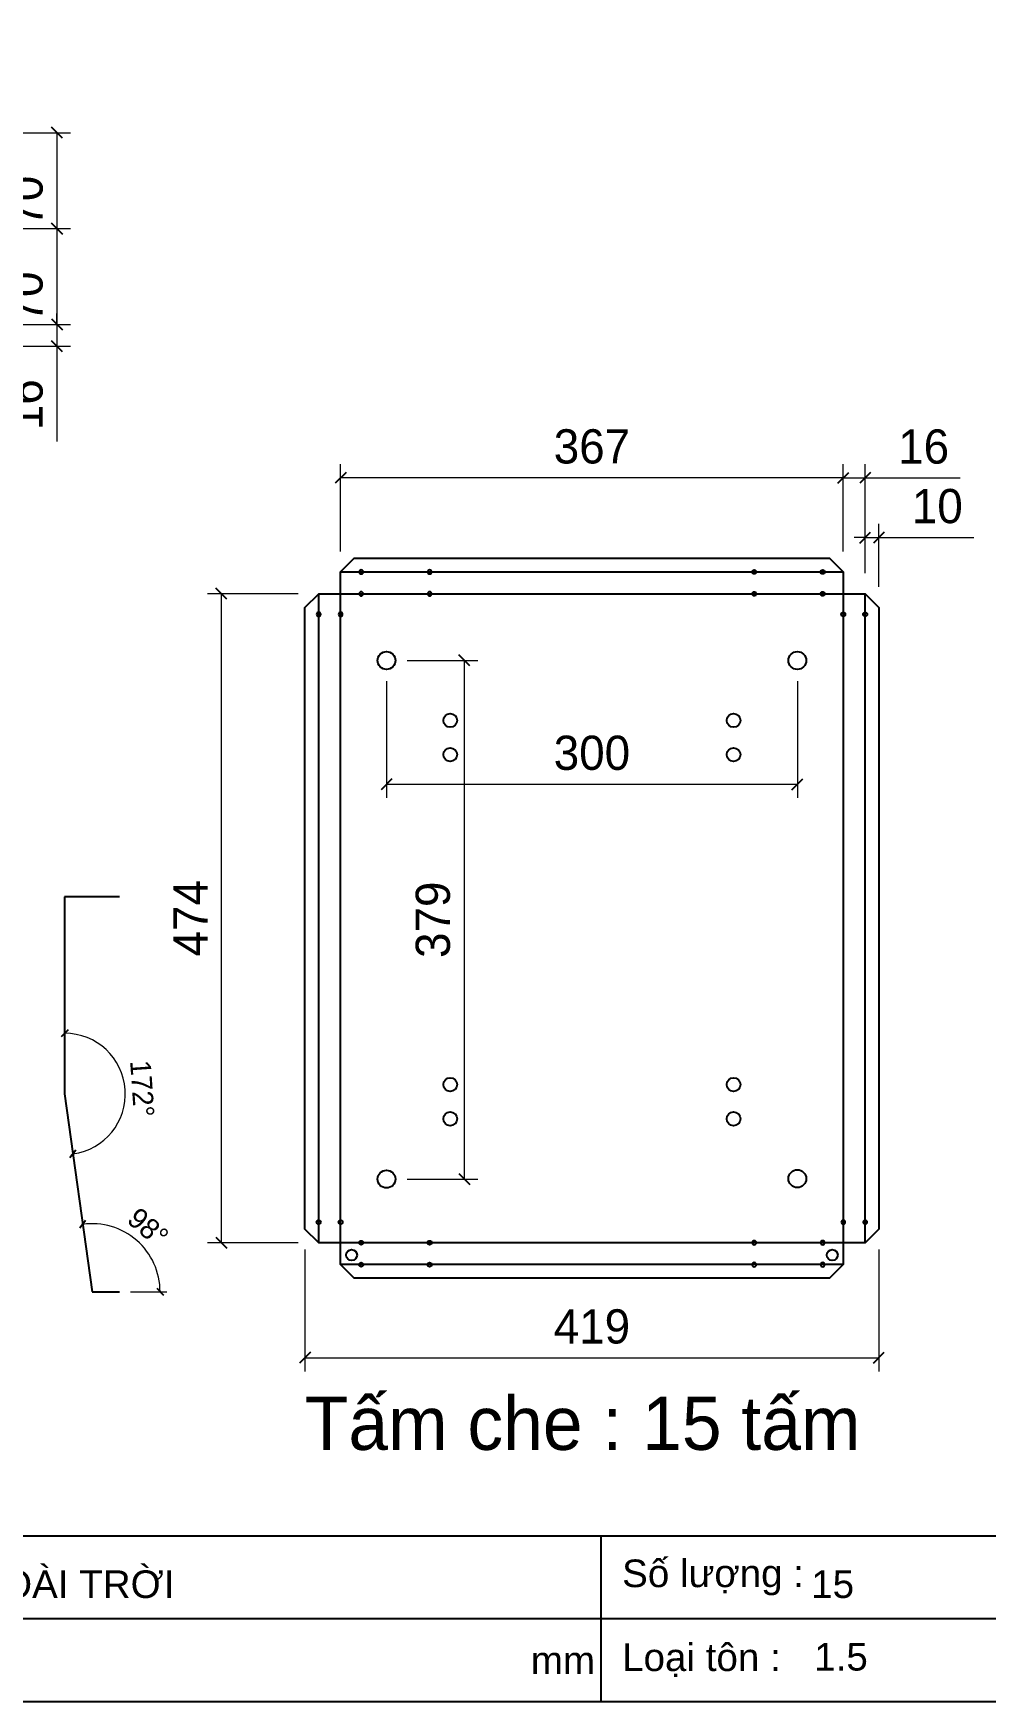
# Model space of a CAD drawing. Header units: millimetres. Extents: x 0 to 2994, y 0 to 2117.
# Drawn here: x 1279 to 1974, y 0 to 1219 of the extents above; entities that cross this region are included whole.
import ezdxf

# ---------------------------------------------------------------- set-up
doc = ezdxf.new("R2010")
doc.units = ezdxf.units.MM
doc.layers.add('CNC', color=7, linetype='Continuous')
doc.layers.add('DIM', color=253, linetype='Continuous')
doc.styles.add('Arial', font='arial.ttf')
doc.dimstyles.new('Dim-15', dxfattribs={"dimtxt": 15, "dimasz": 5, "dimexe": 5, "dimexo": 8, "dimgap": 5, "dimtad": 1, "dimdec": 0, "dimtxsty": 'Standard', "dimblk": 'OBLIQUE', "dimcen": 10, "dimclrd": 5, "dimclre": 5, "dimclrt": 3, "dimazin": 3, "dimtfac": 1, "dimtdec": 0, "dimtmove": 0, "dimatfit": 3, "dimldrblk": 'OBLIQUE', "dimlwd": 9, "dimlwe": 9})
doc.dimstyles.new('Dim-25', dxfattribs={"dimtxt": 25, "dimasz": 8, "dimexe": 10, "dimexo": 15, "dimgap": 10, "dimtad": 1, "dimdec": 0, "dimtxsty": 'Standard', "dimblk": 'OBLIQUE', "dimcen": 10, "dimclrd": 5, "dimclre": 5, "dimclrt": 3, "dimazin": 3, "dimtfac": 1, "dimtdec": 0, "dimtmove": 0, "dimatfit": 3, "dimldrblk": 'OBLIQUE', "dimlwd": 9, "dimlwe": 9})

# ---------------------------------------------------------------- blocks, each defined once
blk = doc.blocks.new('*D29')
at = {"color": 0, "linetype": 'ByBlock', "lineweight": -2}
for p, q in [((1300.4, 1142), (1292.4, 1150)), ((1292.4, 1080), (1300.4, 1072))]:
    blk.add_line(p, q, dxfattribs=at)
at = {"layer": 'Defpoints', "color": 0, "transparency": 16777216}
for p in [(1222.5, 1146), (1222.5, 1076), (1296.4, 1076)]:
    blk.add_point(p, dxfattribs=at)
at = {"layer": 'DIM', "color": 5, "lineweight": 9, "transparency": 16777216}
for p, q in [((1237.5, 1146), (1306.4, 1146)), ((1296.4, 1146), (1296.4, 1076)), ((1237.5, 1076), (1306.4, 1076))]:
    blk.add_line(p, q, dxfattribs=at)
at = {"layer": 'DIM', "color": 3, "transparency": 16777216, "insert": (1273.6, 1096), "char_height": 25, "attachment_point": 5, "rotation": 90}
blk.add_mtext('70', dxfattribs=at)
blk = doc.blocks.new('_Oblique')
at = {"color": 0, "linetype": 'ByBlock', "lineweight": -2}
blk.add_line((-0.5, -0.5), (0.5, 0.5), dxfattribs=at)
blk = doc.blocks.new('*D30')
at = {"color": 0, "linetype": 'ByBlock', "lineweight": -2}
for p, q in [((1300.4, 1072), (1292.4, 1080)), ((1292.4, 1010), (1300.4, 1002))]:
    blk.add_line(p, q, dxfattribs=at)
at = {"layer": 'Defpoints', "color": 0, "transparency": 16777216}
for p in [(1222.5, 1076), (1182.5, 1006), (1296.4, 1006)]:
    blk.add_point(p, dxfattribs=at)
at = {"layer": 'DIM', "color": 5, "lineweight": 9, "transparency": 16777216}
for p, q in [((1237.5, 1076), (1306.4, 1076)), ((1296.4, 1076), (1296.4, 1006)), ((1197.5, 1006), (1306.4, 1006))]:
    blk.add_line(p, q, dxfattribs=at)
at = {"layer": 'DIM', "color": 3, "transparency": 16777216, "insert": (1273.6, 1026), "char_height": 25, "attachment_point": 5, "rotation": 90}
blk.add_mtext('70', dxfattribs=at)
blk = doc.blocks.new('*D31')
at = {"color": 0, "linetype": 'ByBlock', "lineweight": -2}
for p, q in [((1292.4, 1010), (1300.4, 1002)), ((1300.4, 986), (1292.4, 994))]:
    blk.add_line(p, q, dxfattribs=at)
at = {"layer": 'Defpoints', "color": 0, "transparency": 16777216}
for p in [(1182.5, 1006), (1182.5, 990), (1296.4, 990)]:
    blk.add_point(p, dxfattribs=at)
at = {"layer": 'DIM', "color": 5, "lineweight": 9, "transparency": 16777216}
for p, q in [((1296.4, 1006), (1296.4, 1014)), ((1197.5, 1006), (1306.4, 1006)), ((1296.4, 1006), (1296.4, 990)), ((1197.5, 990), (1306.4, 990)), ((1296.4, 990), (1296.4, 920.5))]:
    blk.add_line(p, q, dxfattribs=at)
at = {"layer": 'DIM', "color": 3, "transparency": 16777216, "insert": (1273.6, 947.3), "char_height": 25, "attachment_point": 5, "rotation": 90}
blk.add_mtext('16', dxfattribs=at)
blk = doc.blocks.new('f3daunguoc')
at = {"layer": 'CNC', "color": 2, "lineweight": -3}
blk.add_circle((0, 0), 1.5, dxfattribs=at)
blk = doc.blocks.new('*D35')
at = {"color": 0, "linetype": 'ByBlock', "lineweight": -2}
for p, q in [((1882.5, 846.3), (1890.5, 854.3)), ((1900.5, 854.3), (1892.5, 846.3))]:
    blk.add_line(p, q, dxfattribs=at)
at = {"layer": 'Defpoints', "color": 0, "transparency": 16777216}
for p in [(1896.5, 850.3), (1886.5, 809.2), (1896.5, 799.2)]:
    blk.add_point(p, dxfattribs=at)
at = {"layer": 'DIM', "color": 5, "lineweight": 9, "transparency": 16777216}
for p, q in [((1886.5, 824.2), (1886.5, 860.3)), ((1896.5, 814.2), (1896.5, 860.3)), ((1886.5, 850.3), (1878.5, 850.3)), ((1886.5, 850.3), (1896.5, 850.3)), ((1896.5, 850.3), (1965.9, 850.3))]:
    blk.add_line(p, q, dxfattribs=at)
at = {"layer": 'DIM', "color": 3, "transparency": 16777216, "insert": (1939.2, 873.1), "char_height": 25, "attachment_point": 5}
blk.add_mtext('10', dxfattribs=at)
blk = doc.blocks.new('*D36')
at = {"color": 0, "linetype": 'ByBlock', "lineweight": -2}
for p, q in [((1866.5, 889.9), (1874.5, 897.9)), ((1890.5, 897.9), (1882.5, 889.9))]:
    blk.add_line(p, q, dxfattribs=at)
at = {"layer": 'Defpoints', "color": 0, "transparency": 16777216}
for p in [(1886.5, 893.9), (1870.5, 825.2), (1886.5, 809.2)]:
    blk.add_point(p, dxfattribs=at)
at = {"layer": 'DIM', "color": 5, "lineweight": 9, "transparency": 16777216}
for p, q in [((1870.5, 840.2), (1870.5, 903.9)), ((1886.5, 824.2), (1886.5, 903.9)), ((1870.5, 893.9), (1862.5, 893.9)), ((1870.5, 893.9), (1886.5, 893.9)), ((1886.5, 893.9), (1955.9, 893.9))]:
    blk.add_line(p, q, dxfattribs=at)
at = {"layer": 'DIM', "color": 3, "transparency": 16777216, "insert": (1929.2, 916.6), "char_height": 25, "attachment_point": 5}
blk.add_mtext('16', dxfattribs=at)
blk = doc.blocks.new('*D37')
at = {"color": 0, "linetype": 'ByBlock', "lineweight": -2}
for p, q in [((1507.5, 897.9), (1499.5, 889.9)), ((1866.5, 889.9), (1874.5, 897.9))]:
    blk.add_line(p, q, dxfattribs=at)
at = {"layer": 'Defpoints', "color": 0, "transparency": 16777216}
for p in [(1503.5, 893.9), (1503.5, 825.2), (1870.5, 825.2)]:
    blk.add_point(p, dxfattribs=at)
at = {"layer": 'DIM', "color": 5, "lineweight": 9, "transparency": 16777216}
for p, q in [((1503.5, 840.2), (1503.5, 903.9)), ((1870.5, 840.2), (1870.5, 903.9)), ((1870.5, 893.9), (1503.5, 893.9))]:
    blk.add_line(p, q, dxfattribs=at)
at = {"layer": 'DIM', "color": 3, "transparency": 16777216, "insert": (1687, 916.7), "char_height": 25, "attachment_point": 5}
blk.add_mtext('367', dxfattribs=at)
blk = doc.blocks.new('*D38')
at = {"color": 0, "linetype": 'ByBlock', "lineweight": -2}
for p, q in [((1420.4, 805.2), (1412.4, 813.2)), ((1412.4, 339.2), (1420.4, 331.2))]:
    blk.add_line(p, q, dxfattribs=at)
at = {"layer": 'Defpoints', "color": 0, "transparency": 16777216}
for p in [(1487.5, 809.2), (1416.4, 335.2), (1487.5, 335.2)]:
    blk.add_point(p, dxfattribs=at)
at = {"layer": 'DIM', "color": 5, "lineweight": 9, "transparency": 16777216}
for p, q in [((1472.5, 809.2), (1406.4, 809.2)), ((1416.4, 809.2), (1416.4, 335.2)), ((1472.5, 335.2), (1406.4, 335.2))]:
    blk.add_line(p, q, dxfattribs=at)
at = {"layer": 'DIM', "color": 3, "transparency": 16777216, "insert": (1393.9, 572.2), "char_height": 25, "attachment_point": 5, "rotation": 90}
blk.add_mtext('474', dxfattribs=at)
blk = doc.blocks.new('*D39')
at = {"color": 0, "linetype": 'ByBlock', "lineweight": -2}
for p, q in [((1481.5, 255.2), (1473.5, 247.2)), ((1892.5, 247.2), (1900.5, 255.2))]:
    blk.add_line(p, q, dxfattribs=at)
at = {"layer": 'Defpoints', "color": 0, "ltscale": 3, "transparency": 16777216}
for p in [(1477.5, 345.2), (1896.5, 345.2), (1896.5, 251.2)]:
    blk.add_point(p, dxfattribs=at)
at = {"layer": 'DIM', "color": 5, "lineweight": 9, "ltscale": 3, "transparency": 16777216}
for p, q in [((1477.5, 330.2), (1477.5, 241.2)), ((1896.5, 330.2), (1896.5, 241.2)), ((1477.5, 251.2), (1896.5, 251.2))]:
    blk.add_line(p, q, dxfattribs=at)
at = {"layer": 'DIM', "color": 3, "ltscale": 3, "transparency": 16777216, "insert": (1687, 273.9), "char_height": 25, "attachment_point": 5}
blk.add_mtext('419', dxfattribs=at)
blk = doc.blocks.new('*D45')
at = {"color": 5, "lineweight": 9, "transparency": 16777216}
for p, q in [((1537, 745.5), (1537, 660.1)), ((1837, 745.5), (1837, 660.1)), ((1537, 670.1), (1837, 670.1))]:
    blk.add_line(p, q, dxfattribs=at)
at = {"color": 0, "linetype": 'ByBlock', "lineweight": -2}
for p, q in [((1541, 674.1), (1533, 666.1)), ((1833, 666.1), (1841, 674.1))]:
    blk.add_line(p, q, dxfattribs=at)
at = {"layer": 'Defpoints', "color": 0, "transparency": 16777216}
for p in [(1537, 760.5), (1837, 760.5), (1837, 670.1)]:
    blk.add_point(p, dxfattribs=at)
at = {"color": 3, "transparency": 16777216, "insert": (1687, 692.9), "char_height": 25, "attachment_point": 5}
blk.add_mtext('300', dxfattribs=at)
blk = doc.blocks.new('*D46')
at = {"color": 5, "lineweight": 9, "transparency": 16777216}
for p, q in [((1552, 760.5), (1603.8, 760.5)), ((1593.8, 760.5), (1593.8, 381.7)), ((1552, 381.7), (1603.8, 381.7))]:
    blk.add_line(p, q, dxfattribs=at)
at = {"color": 0, "linetype": 'ByBlock', "lineweight": -2}
for p, q in [((1597.8, 756.5), (1589.8, 764.5)), ((1589.8, 385.7), (1597.8, 377.7))]:
    blk.add_line(p, q, dxfattribs=at)
at = {"layer": 'Defpoints', "color": 0, "transparency": 16777216}
for p in [(1537, 760.5), (1537, 381.7), (1593.8, 381.7)]:
    blk.add_point(p, dxfattribs=at)
at = {"color": 3, "transparency": 16777216, "insert": (1571, 571.1), "char_height": 25, "attachment_point": 5, "rotation": 90}
blk.add_mtext('379', dxfattribs=at)
blk = doc.blocks.new('KHUNG CHUẨN')
at = {"color": 7}
for p, q in [((19889.2, -28535.2), (16919.2, -28535.2)), ((18599.2, -28535.2), (18599.2, -28655.2)), ((18939.2, -28595.2), (16919.2, -28595.2))]:
    blk.add_line(p, q, dxfattribs=at)
blk.add_lwpolyline([(16919.2, -26555.2), (19889.2, -26555.2), (19889.2, -28655.2), (16919.2, -28655.2)], close=True, dxfattribs=at)
at = {"color": 2, "char_height": 20, "attachment_point": 4, "style": 'Arial'}
for s, insert, width in [('  Số lượng :', (18599.2, -28565.2), 917.634), ('  Loại tôn :', (18599.2, -28625.2), 917.634), ('mm', (18548.6, -28625.2), 73.831)]:
    blk.add_mtext(s, dxfattribs=dict(at, insert=insert, width=width))
at = {"color": 3, "style": 'Arial'}
for tag, p in [('#01', (17055.6, -28580.1)), ('#02', (17431.4, -28580.1)), ('#03', (18030.6, -28580.1)), ('#08', (18751.7, -28580.1)), ('#10', (19064.8, -28580.1)), ('#04', (17024.8, -28634.6)), ('#05', (17308.5, -28633)), ('#06', (17632.7, -28633.7)), ('#09', (18753.8, -28632.6)), ('#11', (19060.3, -28625.7)), ('#12', (19806.5, -28628.9)), ('#07', (18002, -28634.7))]:
    blk.add_attdef(tag, p, '', height=20, dxfattribs=at)
blk = doc.blocks.new('*D73')
at = {"color": 0, "linetype": 'ByBlock', "lineweight": -2}
for p, q in [((1304.5, 490.7), (1299.5, 485.7)), ((1310.2, 402.8), (1305.9, 397.2))]:
    blk.add_line(p, q, dxfattribs=at)
at = {"color": 5, "lineweight": 9, "transparency": 16777216}
blk.add_arc((1302, 443.9), 44.3, 277.8801, 90, dxfattribs=at)
at = {"layer": 'Defpoints', "color": 0, "transparency": 16777216}
for p in [(1302, 587.9), (1302, 443.9), (1302, 443.9), (1342.2, 425.3), (1322, 299.4)]:
    blk.add_point(p, dxfattribs=at)
at = {"color": 3, "transparency": 16777216, "insert": (1358.7, 447.8), "char_height": 15, "attachment_point": 5, "rotation": 273.9401}
blk.add_mtext('172°', dxfattribs=at)
blk = doc.blocks.new('*D74')
at = {"color": 0, "linetype": 'ByBlock', "lineweight": -2}
for p, q in [((1317.3, 351.4), (1313, 345.8)), ((1369.2, 301.9), (1374.2, 296.9))]:
    blk.add_line(p, q, dxfattribs=at)
at = {"color": 5, "lineweight": 9, "transparency": 16777216}
blk.add_line((1350, 299.4), (1376.7, 299.4), dxfattribs=at)
blk.add_arc((1322, 299.4), 49.7, 360, 97.8801, dxfattribs=at)
at = {"layer": 'Defpoints', "color": 0, "transparency": 16777216}
for p in [(1302, 443.9), (1363.8, 326.2), (1322, 299.4), (1322, 299.4), (1342, 299.4)]:
    blk.add_point(p, dxfattribs=at)
at = {"color": 3, "transparency": 16777216, "insert": (1362.9, 346.4), "char_height": 15, "attachment_point": 5, "rotation": 318.9401}
blk.add_mtext('98°', dxfattribs=at)

msp = doc.modelspace()

# ---------------------------------------------------------------- linework, layer by layer
msp.add_line((1886.5, 335.2), (1886.5, 809.2))
at = {"color": 4, "linetype": 'Continuous'}
for p, q in [((1342, 587.9), (1302, 587.9)), ((1302, 587.9), (1302, 443.9)), ((1302, 443.9), (1322, 299.4)), ((1322, 299.4), (1342, 299.4))]:
    msp.add_line(p, q, dxfattribs=at)
at = {"color": 7}
for points in [[(1896.5, 345.2), (1896.5, 345.2), (1886.5, 335.2), (1870.5, 335.2), (1870.5, 319.2), (1860.5, 309.2), (1513.5, 309.2), (1503.5, 319.2), (1503.5, 335.2), (1487.5, 335.2), (1477.5, 345.2), (1477.5, 799.2), (1487.5, 809.2), (1503.5, 809.2), (1503.5, 825.2), (1513.5, 835.2), (1860.5, 835.2), (1870.5, 825.2), (1870.5, 809.2), (1886.5, 809.2), (1896.5, 799.2), (1896.5, 345.2)], [(1503.5, 825.2), (1870.5, 825.2)], [(1487.5, 335.2), (1487.5, 809.2)], [(1870.5, 319.2), (1503.5, 319.2)]]:
    msp.add_lwpolyline(points, dxfattribs=at)
msp.add_lwpolyline([(1503.5, 809.2), (1870.5, 809.2), (1870.5, 335.2), (1503.5, 335.2)], close=True, dxfattribs=at)
at = {"color": 2}
for centre, radius in [((1537, 760.5), 6.5), ((1837, 760.5), 6.5), ((1583.6, 716.7), 5), ((1790.4, 716.7), 5), ((1583.6, 691.7), 5), ((1790.4, 691.7), 5), ((1583.6, 450.7), 5), ((1790.4, 450.7), 5), ((1583.6, 425.7), 5), ((1790.4, 425.7), 5), ((1537, 381.7), 6.5), ((1837, 382), 6.5), ((1511.5, 326.2), 4), ((1862.5, 326.2), 4)]:
    msp.add_circle(centre, radius, dxfattribs=at)

# ---------------------------------------------------------------- block references
at = {"color": 3}
ref = msp.add_blockref('KHUNG CHUẨN', (-17054.6, 28884.4), dxfattribs=dict(at, xscale=1.008000000001629, yscale=1.008000000001629, zscale=1.008000000001629))
ref.add_attrib('#03', 'VÕ TỦ NGOÀI TRỜI', (1120.2, 75.7), dxfattribs={"color": 3, "height": 20.16, "style": 'Arial'})
ref.add_attrib('#08', '15', (1847.1, 75.7), dxfattribs={"color": 3, "height": 20.16, "style": 'Arial'})
ref.add_attrib('#09', '1.5', (1849.3, 22.7), dxfattribs={"color": 3, "height": 20.16, "style": 'Arial'})
at = {"lineweight": -3, "xscale": -1, "rotation": 180}
for p in [(1518.5, 825.2), (1568.5, 825.2), (1518.5, 809.2), (1568.5, 809.2), (1487.5, 794.2), (1503.5, 794.2)]:
    msp.add_blockref('f3daunguoc', p, dxfattribs=at)
at = {"lineweight": -3, "rotation": 180}
for p in [(1805.5, 825.2), (1855.5, 825.2), (1805.5, 809.2), (1855.5, 809.2), (1870.5, 794.2), (1886.5, 794.2)]:
    msp.add_blockref('f3daunguoc', p, dxfattribs=at)
at = {"lineweight": -3}
for p in [(1487.5, 350.2), (1503.5, 350.2), (1518.5, 335.2), (1568.5, 335.2), (1518.5, 319.2), (1568.5, 319.2)]:
    msp.add_blockref('f3daunguoc', p, dxfattribs=at)
at = {"lineweight": -3, "xscale": -1}
for p in [(1870.5, 350.2), (1886.5, 350.2), (1805.5, 335.2), (1855.5, 335.2), (1805.5, 319.2), (1855.5, 319.2)]:
    msp.add_blockref('f3daunguoc', p, dxfattribs=at)

# ---------------------------------------------------------------- texts
at = {"color": 2, "insert": (1680.2, 203.1), "char_height": 39, "width": 624, "attachment_point": 5}
msp.add_mtext('Tấm che : 15 tấm', dxfattribs=at)

# ---------------------------------------------------------------- dimensions: what is measured, and where the dimension line sits
dim = msp.add_linear_dim(base=(1837, 670.1), p1=(1537, 760.5), p2=(1837, 760.5), dimstyle='Dim-25')
dim.commit()
dim.dimension.update_dxf_attribs({"geometry": '*D45', "text_midpoint": (1687, 692.9)})
dim = msp.add_linear_dim(base=(1593.8, 381.7), p1=(1537, 760.5), p2=(1537, 381.7), angle=90, dimstyle='Dim-25')
dim.commit()
dim.dimension.update_dxf_attribs({"geometry": '*D46', "text_midpoint": (1571, 571.1)})
for base, line1, line2, picture, middle in [((1342.2, 425.3), ((1302, 587.9), (1302, 443.9)), ((1302, 443.9), (1322, 299.4)), '*D73', (1358.7, 447.8)), ((1363.8, 326.2), ((1302, 443.9), (1322, 299.4)), ((1322, 299.4), (1342, 299.4)), '*D74', (1362.9, 346.4))]:
    dim = msp.add_angular_dim_2l(base=base, line1=line1, line2=line2, dimstyle='Dim-15')
    dim.commit()
    dim.dimension.update_dxf_attribs({"geometry": picture, "text_midpoint": middle})
at = {"layer": 'DIM', "color": 7}
for base, p1, p2, picture, middle in [((1296.4, 1076), (1222.5, 1146), (1222.5, 1076), '*D29', (1296.4, 1096)), ((1296.4, 1006), (1222.5, 1076), (1182.5, 1006), '*D30', (1296.4, 1026))]:
    dim = msp.add_linear_dim(base=base, p1=p1, p2=p2, angle=270, dimstyle='Dim-25', dxfattribs=at)
    dim.commit()
    dim.dimension.update_dxf_attribs({"geometry": picture, "text_midpoint": middle, "dimtype": 160})
dim = msp.add_linear_dim(base=(1296.4, 990), p1=(1182.5, 1006), p2=(1182.5, 990), angle=270, dimstyle='Dim-25', dxfattribs=at)
dim.commit()
dim.dimension.update_dxf_attribs({"geometry": '*D31', "text_midpoint": (1273.6, 947.3)})
at = {"layer": 'DIM', "color": 2}
for base, p1, p2, picture, middle in [((1503.5, 893.9), (1870.5, 825.2), (1503.5, 825.2), '*D37', (1687, 916.7)), ((1886.5, 893.9), (1870.5, 825.2), (1886.5, 809.2), '*D36', (1929.2, 916.6)), ((1896.5, 850.3), (1886.5, 809.2), (1896.5, 799.2), '*D35', (1939.2, 873.1))]:
    dim = msp.add_linear_dim(base=base, p1=p1, p2=p2, dimstyle='Dim-25', dxfattribs=at)
    dim.commit()
    dim.dimension.update_dxf_attribs({"geometry": picture, "text_midpoint": middle})
dim = msp.add_linear_dim(base=(1416.4, 335.2), p1=(1487.5, 809.2), p2=(1487.5, 335.2), angle=90, dimstyle='Dim-25', dxfattribs=at)
dim.commit()
dim.dimension.update_dxf_attribs({"geometry": '*D38', "text_midpoint": (1393.9, 572.2)})
at = {"layer": 'DIM', "ltscale": 3}
dim = msp.add_linear_dim(base=(1896.5, 251.2), p1=(1477.5, 345.2), p2=(1896.5, 345.2), dimstyle='Dim-25', dxfattribs=at)
dim.commit()
dim.dimension.update_dxf_attribs({"geometry": '*D39', "text_midpoint": (1687, 273.9)})

doc.saveas('drawing.dxf')
